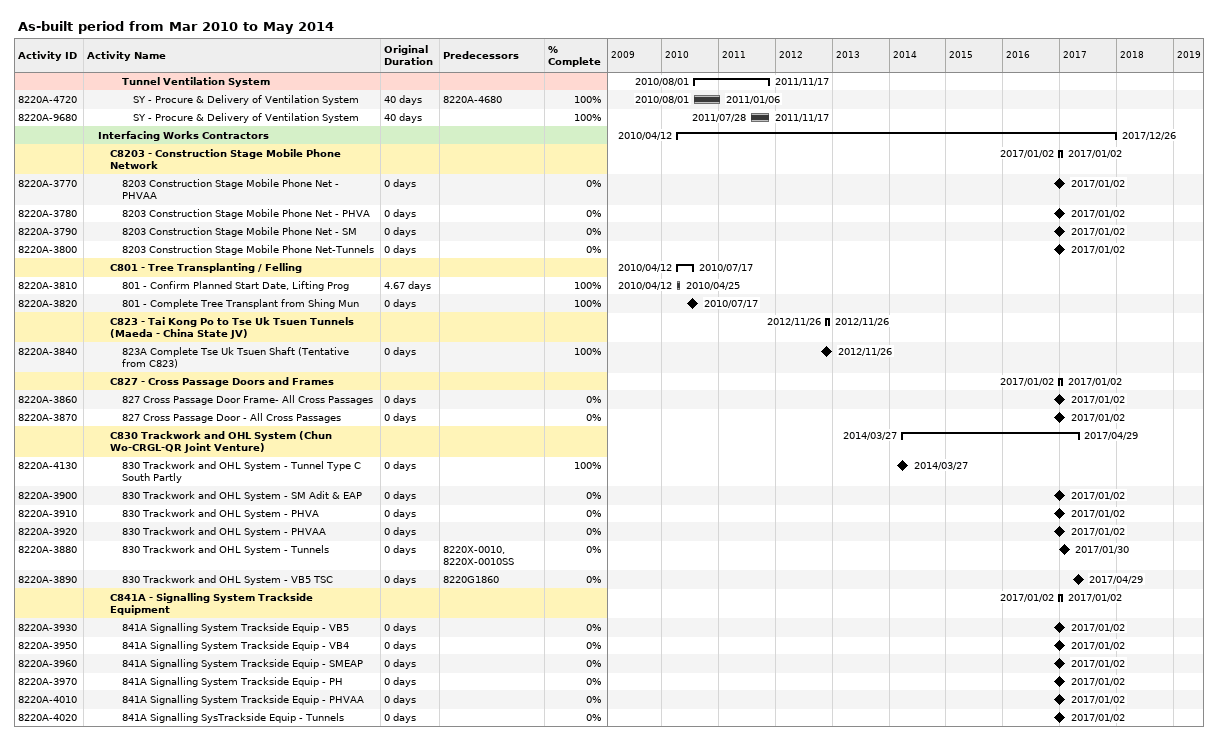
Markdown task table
As-built period from Mar 2010 to May 2014

| ID | Level | Task | Original duration | Start | Finish | Predecessors | % complete |
|---|---|---|---|---|---|---|---|
|  | 4 | **Tunnel Ventilation System** |  | 2010-08-01 | 2011-11-17 |  |  |
| 8220A-4720 | 5 | SY - Procure & Delivery of Ventilation System | 40d | 2010-08-01 | 2011-01-06 | 8220A-4680 | 100 |
| 8220A-9680 | 5 | SY - Procure & Delivery of Ventilation System | 40d | 2011-07-28 | 2011-11-17 |  | 100 |
|  | 2 | **Interfacing Works Contractors** |  | 2010-04-12 | 2017-12-26 |  |  |
|  | 3 | **C8203 - Construction Stage Mobile Phone Network** |  | 2017-01-02 | 2017-01-02 |  |  |
| 8220A-3770 | 4 | 8203 Construction Stage Mobile Phone Net - PHVAA | 0d | 2017-01-02 | 2017-01-02 |  | 0 |
| 8220A-3780 | 4 | 8203 Construction Stage Mobile Phone Net - PHVA | 0d | 2017-01-02 | 2017-01-02 |  | 0 |
| 8220A-3790 | 4 | 8203 Construction Stage Mobile Phone Net - SM | 0d | 2017-01-02 | 2017-01-02 |  | 0 |
| 8220A-3800 | 4 | 8203 Construction Stage Mobile Phone Net-Tunnels | 0d | 2017-01-02 | 2017-01-02 |  | 0 |
|  | 3 | **C801 - Tree Transplanting / Felling** |  | 2010-04-12 | 2010-07-17 |  |  |
| 8220A-3810 | 4 | 801 - Confirm Planned Start Date, Lifting Prog | 4.67d | 2010-04-12 | 2010-04-25 |  | 100 |
| 8220A-3820 | 4 | 801 - Complete Tree Transplant from Shing Mun | 0d | 2010-07-17 | 2010-07-17 |  | 100 |
|  | 3 | **C823 - Tai Kong Po to Tse Uk Tsuen Tunnels (Maeda - China State JV)** |  | 2012-11-26 | 2012-11-26 |  |  |
| 8220A-3840 | 4 | 823A Complete Tse Uk Tsuen Shaft (Tentative from C823) | 0d | 2012-11-26 | 2012-11-26 |  | 100 |
|  | 3 | **C827 - Cross Passage Doors and Frames** |  | 2017-01-02 | 2017-01-02 |  |  |
| 8220A-3860 | 4 | 827 Cross Passage Door Frame- All Cross Passages | 0d | 2017-01-02 | 2017-01-02 |  | 0 |
| 8220A-3870 | 4 | 827 Cross Passage Door - All Cross Passages | 0d | 2017-01-02 | 2017-01-02 |  | 0 |
|  | 3 | **C830 Trackwork and OHL System (Chun Wo-CRGL-QR Joint Venture)** |  | 2014-03-27 | 2017-04-29 |  |  |
| 8220A-4130 | 4 | 830 Trackwork and OHL System - Tunnel Type C South Partly | 0d | 2014-03-27 | 2014-03-27 |  | 100 |
| 8220A-3900 | 4 | 830 Trackwork and OHL System - SM Adit & EAP | 0d | 2017-01-02 | 2017-01-02 |  | 0 |
| 8220A-3910 | 4 | 830 Trackwork and OHL System - PHVA | 0d | 2017-01-02 | 2017-01-02 |  | 0 |
| 8220A-3920 | 4 | 830 Trackwork and OHL System - PHVAA | 0d | 2017-01-02 | 2017-01-02 |  | 0 |
| 8220A-3880 | 4 | 830 Trackwork and OHL System - Tunnels | 0d | 2017-01-30 | 2017-01-30 | 8220X-0010, 8220X-0010SS | 0 |
| 8220A-3890 | 4 | 830 Trackwork and OHL System - VB5 TSC | 0d | 2017-04-29 | 2017-04-29 | 8220G1860 | 0 |
|  | 3 | **C841A - Signalling System Trackside Equipment** |  | 2017-01-02 | 2017-01-02 |  |  |
| 8220A-3930 | 4 | 841A Signalling System Trackside Equip - VB5 | 0d | 2017-01-02 | 2017-01-02 |  | 0 |
| 8220A-3950 | 4 | 841A Signalling System Trackside Equip - VB4 | 0d | 2017-01-02 | 2017-01-02 |  | 0 |
| 8220A-3960 | 4 | 841A Signalling System Trackside Equip - SMEAP | 0d | 2017-01-02 | 2017-01-02 |  | 0 |
| 8220A-3970 | 4 | 841A Signalling System Trackside Equip - PH | 0d | 2017-01-02 | 2017-01-02 |  | 0 |
| 8220A-4010 | 4 | 841A Signalling System Trackside Equip - PHVAA | 0d | 2017-01-02 | 2017-01-02 |  | 0 |
| 8220A-4020 | 4 | 841A Signalling SysTrackside Equip - Tunnels | 0d | 2017-01-02 | 2017-01-02 |  | 0 |
